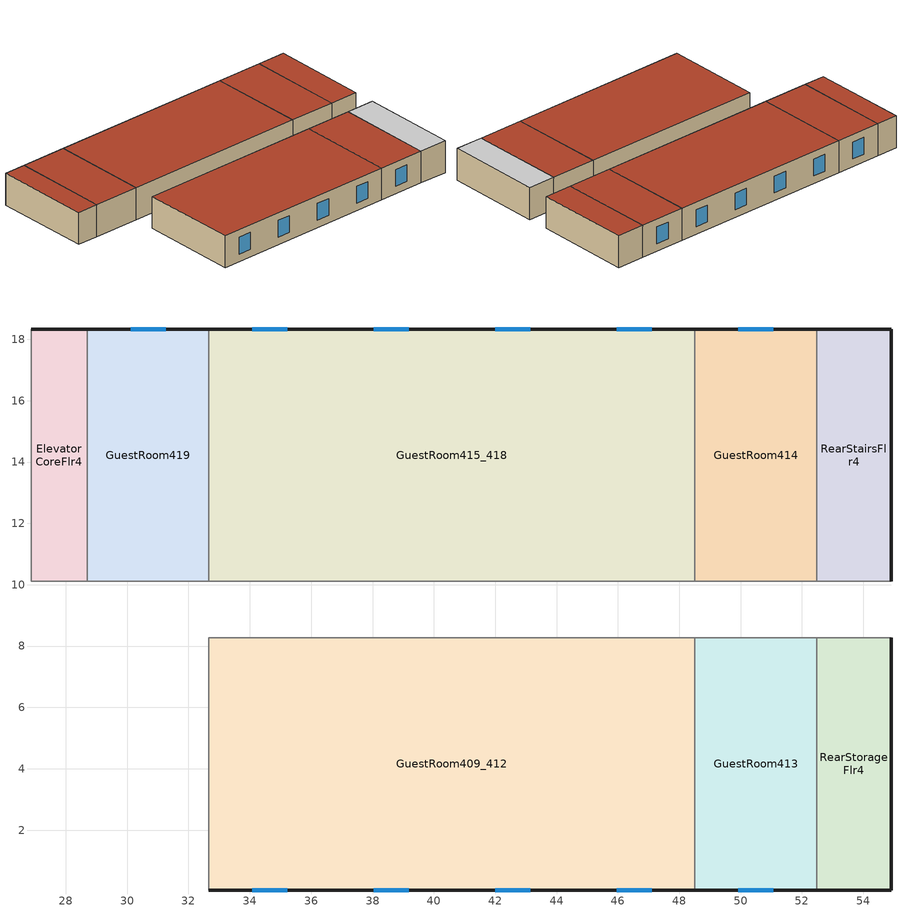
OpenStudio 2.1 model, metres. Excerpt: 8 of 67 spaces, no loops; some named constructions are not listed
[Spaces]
GuestRoom413
 floor to GuestRoom313: 52.47,8.28 52.47,0.05 48.51,0.05 48.51,8.28 z8.84
 wall outside: 48.51,0.05 52.47,0.05 z8.84:11.58
 wall to GuestRoom409_412: 48.51,8.28 48.51,0.05 z8.84:11.58
 wall to CorridorFlr4: 52.47,8.28 48.51,8.28 z8.84:11.58
 wall to RearStorageFlr4: 52.47,0.05 52.47,8.28 z8.84:11.58
 window (Window U-1.027602984 and Window SHGC 0.251): 49.92,0.05 51.06,0.05 z9.49:10.93
 roof outside: 52.47,0.05 52.47,8.28 48.51,8.28 48.51,0.05 z11.58
GuestRoom415_418
 floor to GuestRoom315_318: 48.51,18.34 48.51,10.11 32.66,10.11 32.66,18.34 z8.84
 wall outside: 48.51,18.34 32.66,18.34 z8.84:11.58
 wall to GuestRoom414: 48.51,10.11 48.51,18.34 z8.84:11.58
 wall to CorridorFlr4: 32.66,10.11 48.51,10.11 z8.84:11.58
 wall to GuestRoom419: 32.66,18.34 32.66,10.11 z8.84:11.58
 window (Window U-1.027602984 and Window SHGC 0.251): 35.21,18.34 34.07,18.34 / 39.17,18.34 38.04,18.34 / 47.1,18.34 45.96,18.34 / 43.14,18.34 42,18.34 z9.49:10.93
 roof outside: 48.51,10.11 48.51,18.34 32.66,18.34 32.66,10.11 z11.58
GuestRoom414
 floor to GuestRoom314: 52.47,18.34 52.47,10.11 48.51,10.11 48.51,18.34 z8.84
 wall outside: 52.47,18.34 48.51,18.34 z8.84:11.58
 wall to CorridorFlr4: 48.51,10.11 52.47,10.11 z8.84:11.58
 wall to RearStairsFlr4: 52.47,10.11 52.47,18.34 z8.84:11.58
 window (Window U-1.027602984 and Window SHGC 0.251): 51.06,18.34 49.92,18.34 z9.49:10.93
 roof outside: 52.47,10.11 52.47,18.34 48.51,18.34 48.51,10.11 z11.58
RearStairsFlr4
 floor to RearStairsFlr3: 54.91,18.34 54.91,10.11 52.47,10.11 52.47,18.34 z8.84
 wall outside: 54.91,10.11 54.91,18.34 52.47,18.34 z8.84:11.58
 wall to CorridorFlr4: 52.47,10.11 54.91,10.11 z8.84:11.58
 roof outside: 54.91,10.11 54.91,18.34 52.47,18.34 52.47,10.11 z11.58
GuestRoom409_412
 floor to GuestRoom309_312: 48.51,8.28 48.51,0.05 32.66,0.05 32.66,8.28 z8.84
 wall outside: 32.66,0.05 48.51,0.05 z8.84:11.58
 wall to CorridorFlr4: 48.51,8.28 32.66,8.28 z8.84:11.58
 wall to GuestRoom406_408: 32.66,8.28 32.66,0.05 z8.84:11.58
 window (Window U-1.027602984 and Window SHGC 0.251): 42,0.05 43.14,0.05 / 38.04,0.05 39.17,0.05 / 45.96,0.05 47.1,0.05 / 34.07,0.05 35.21,0.05 z9.49:10.93
 roof outside: 48.51,0.05 48.51,8.28 32.66,8.28 32.66,0.05 z11.58
RearStorageFlr4
 floor to RearStorageFlr3: 54.91,8.28 54.91,0.05 52.47,0.05 52.47,8.28 z8.84
 wall outside: 52.47,0.05 54.91,0.05 54.91,8.28 z8.84:11.58
 wall to CorridorFlr4: 54.91,8.28 52.47,8.28 z8.84:11.58
 ceiling adiabatic (Floor Adiabatic construction): 54.91,0.05 54.91,8.28 52.47,8.28 52.47,0.05 z11.58
GuestRoom419
 floor to GuestRoom319: 32.66,18.34 32.66,10.11 28.7,10.11 28.7,18.34 z8.84
 wall outside: 32.66,18.34 28.7,18.34 z8.84:11.58
 wall to ElevatorCoreFlr4: 28.7,18.34 28.7,10.11 z8.84:11.58
 wall to CorridorFlr4: 28.7,10.11 32.66,10.11 z8.84:11.58
 window (Window U-1.027602984 and Window SHGC 0.251): 31.25,18.34 30.11,18.34 z9.49:10.93
 roof outside: 32.66,10.11 32.66,18.34 28.7,18.34 28.7,10.11 z11.58
ElevatorCoreFlr4
 floor to ElevatorCoreFlr3: 28.7,18.34 28.7,10.11 26.87,10.11 26.87,18.34 z8.84
 wall outside: 28.7,18.34 26.87,18.34 z8.84:11.58
 wall to CorridorFlr4: 26.87,18.34 26.87,10.11 28.7,10.11 z8.84:11.58
 roof outside: 28.7,10.11 28.7,18.34 26.87,18.34 26.87,10.11 z11.58
[Schedule:Ruleset]
Name | Default Day Schedule | Summer Design Day Schedule | Winter Design Day Schedule
ALWAYS_OFF | ALWAYS_OFF day | ALWAYS_OFF day 1 | ALWAYS_OFF day 2
ALWAYS_OFF 1 | ALWAYS_OFF day 3 | ALWAYS_OFF day 4 | ALWAYS_OFF day 5
ALWAYS_OFF 2 | ALWAYS_OFF day 6 | ALWAYS_OFF day 7 | ALWAYS_OFF day 8
ALWAYS_OFF 3 | ALWAYS_OFF day 9 | ALWAYS_OFF day 10 | ALWAYS_OFF day 11
ALWAYS_OFF 4 | ALWAYS_OFF day 12 | ALWAYS_OFF day 13 | ALWAYS_OFF day 14
ALWAYS_OFF 5 | ALWAYS_OFF day 15 | ALWAYS_OFF day 16 | ALWAYS_OFF day 17
ALWAYS_OFF 6 | ALWAYS_OFF day 18 | ALWAYS_OFF day 19 | ALWAYS_OFF day 20
ALWAYS_OFF 7 | ALWAYS_OFF day 21 | ALWAYS_OFF day 22 | ALWAYS_OFF day 23
ALWAYS_OFF 8 | ALWAYS_OFF day 24 | ALWAYS_OFF day 25 | ALWAYS_OFF day 26
ALWAYS_OFF 9 | ALWAYS_OFF day 27 | ALWAYS_OFF day 28 | ALWAYS_OFF day 29
ALWAYS_OFF 10 | ALWAYS_OFF day 30 | ALWAYS_OFF day 31 | ALWAYS_OFF day 32
ALWAYS_OFF 11 | ALWAYS_OFF day 33 | ALWAYS_OFF day 34 | ALWAYS_OFF day 35
ALWAYS_OFF 12 | ALWAYS_OFF day 36 | ALWAYS_OFF day 37 | ALWAYS_OFF day 38
ALWAYS_OFF 13 | ALWAYS_OFF day 39 | ALWAYS_OFF day 40 | ALWAYS_OFF day 41
ALWAYS_OFF 14 | ALWAYS_OFF day 42 | ALWAYS_OFF day 43 | ALWAYS_OFF day 44
ALWAYS_OFF 15 | ALWAYS_OFF day 45 | ALWAYS_OFF day 46 | ALWAYS_OFF day 47
ALWAYS_OFF 16 | ALWAYS_OFF day 48 | ALWAYS_OFF day 49 | ALWAYS_OFF day 50
ALWAYS_OFF 17 | ALWAYS_OFF day 51 | ALWAYS_OFF day 52 | ALWAYS_OFF day 53
ALWAYS_OFF 18 | ALWAYS_OFF day 54 | ALWAYS_OFF day 55 | ALWAYS_OFF day 56
ALWAYS_OFF 19 | ALWAYS_OFF day 57 | ALWAYS_OFF day 58 | ALWAYS_OFF day 59
ALWAYS_OFF 20 | ALWAYS_OFF day 60 | ALWAYS_OFF day 61 | ALWAYS_OFF day 62
ALWAYS_OFF 21 | ALWAYS_OFF day 63 | ALWAYS_OFF day 64 | ALWAYS_OFF day 65
ALWAYS_OFF 22 | ALWAYS_OFF day 66 | ALWAYS_OFF day 67 | ALWAYS_OFF day 68
ALWAYS_OFF 23 | ALWAYS_OFF day 69 | ALWAYS_OFF day 70 | ALWAYS_OFF day 71
ALWAYS_OFF 24 | ALWAYS_OFF day 72 | ALWAYS_OFF day 73 | ALWAYS_OFF day 74
ALWAYS_OFF 25 | ALWAYS_OFF day 75 | ALWAYS_OFF day 76 | ALWAYS_OFF day 77
ALWAYS_OFF 26 | ALWAYS_OFF day 78 | ALWAYS_OFF day 79 | ALWAYS_OFF day 80
ALWAYS_OFF 27 | ALWAYS_OFF day 81 | ALWAYS_OFF day 82 | ALWAYS_OFF day 83
ALWAYS_OFF 28 | ALWAYS_OFF day 84 | ALWAYS_OFF day 85 | ALWAYS_OFF day 86
ALWAYS_OFF 29 | ALWAYS_OFF day 87 | ALWAYS_OFF day 88 | ALWAYS_OFF day 89
ALWAYS_OFF 30 | ALWAYS_OFF day 90 | ALWAYS_OFF day 91 | ALWAYS_OFF day 92
ALWAYS_OFF 31 | ALWAYS_OFF day 93 | ALWAYS_OFF day 94 | ALWAYS_OFF day 95
ALWAYS_OFF 32 | ALWAYS_OFF day 96 | ALWAYS_OFF day 97 | ALWAYS_OFF day 98
ALWAYS_OFF 33 | ALWAYS_OFF day 99 | ALWAYS_OFF day 100 | ALWAYS_OFF day 101
ALWAYS_OFF 34 | ALWAYS_OFF day 102 | ALWAYS_OFF day 103 | ALWAYS_OFF day 104
[Schedule:Day]
ALWAYS_OFF day; ALWAYS_OFF day 1; ALWAYS_OFF day 2; ALWAYS_OFF day 3; ALWAYS_OFF day 4; ALWAYS_OFF day 5; ALWAYS_OFF day 6; ALWAYS_OFF day 7; ALWAYS_OFF day 8; ALWAYS_OFF day 9; ALWAYS_OFF day 10; ALWAYS_OFF day 11; ALWAYS_OFF day 12; ALWAYS_OFF day 13; ALWAYS_OFF day 14; ALWAYS_OFF day 15; ALWAYS_OFF day 16; ALWAYS_OFF day 17; ALWAYS_OFF day 18; ALWAYS_OFF day 19; ALWAYS_OFF day 20; ALWAYS_OFF day 21; ALWAYS_OFF day 22; ALWAYS_OFF day 23; ALWAYS_OFF day 24; ALWAYS_OFF day 25; ALWAYS_OFF day 26; ALWAYS_OFF day 27; ALWAYS_OFF day 28; ALWAYS_OFF day 29; ALWAYS_OFF day 30; ALWAYS_OFF day 31; ALWAYS_OFF day 32; ALWAYS_OFF day 33; ALWAYS_OFF day 34; ALWAYS_OFF day 35; ALWAYS_OFF day 36; ALWAYS_OFF day 37; ALWAYS_OFF day 38; ALWAYS_OFF day 39; ALWAYS_OFF day 40; ALWAYS_OFF day 41; ALWAYS_OFF day 42; ALWAYS_OFF day 43; ALWAYS_OFF day 44; ALWAYS_OFF day 45; ALWAYS_OFF day 46; ALWAYS_OFF day 47; ALWAYS_OFF day 48; ALWAYS_OFF day 49; ALWAYS_OFF day 50; ALWAYS_OFF day 51; ALWAYS_OFF day 52; ALWAYS_OFF day 53; ALWAYS_OFF day 54; ALWAYS_OFF day 55; ALWAYS_OFF day 56; ALWAYS_OFF day 57; ALWAYS_OFF day 58; ALWAYS_OFF day 59; ALWAYS_OFF day 60; ALWAYS_OFF day 61; ALWAYS_OFF day 62; ALWAYS_OFF day 63; ALWAYS_OFF day 64; ALWAYS_OFF day 65; ALWAYS_OFF day 66; ALWAYS_OFF day 67; ALWAYS_OFF day 68; ALWAYS_OFF day 69; ALWAYS_OFF day 70; ALWAYS_OFF day 71; ALWAYS_OFF day 72; ALWAYS_OFF day 73; ALWAYS_OFF day 74; ALWAYS_OFF day 75; ALWAYS_OFF day 76; ALWAYS_OFF day 77; ALWAYS_OFF day 78; ALWAYS_OFF day 79; ALWAYS_OFF day 80; ALWAYS_OFF day 81; ALWAYS_OFF day 82; ALWAYS_OFF day 83; ALWAYS_OFF day 84; ALWAYS_OFF day 85; ALWAYS_OFF day 86; ALWAYS_OFF day 87; ALWAYS_OFF day 88; ALWAYS_OFF day 89; ALWAYS_OFF day 90; ALWAYS_OFF day 91; ALWAYS_OFF day 92; ALWAYS_OFF day 93; ALWAYS_OFF day 94; ALWAYS_OFF day 95; ALWAYS_OFF day 96; ALWAYS_OFF day 97; ALWAYS_OFF day 98; ALWAYS_OFF day 99; ALWAYS_OFF day 100; ALWAYS_OFF day 101; ALWAYS_OFF day 102; ALWAYS_OFF day 103; ALWAYS_OFF day 104: 24, 0, 0
[Curve:Exponent] Coefficient1 Constant=1; Coefficient2 Constant=0; Coefficient3 Constant=0; Minimum Value of x=0; Maximum Value of x=1
Fan On Off Power Curve; Fan On Off Power Curve 1; Fan On Off Power Curve 2; Fan On Off Power Curve 3; Fan On Off Power Curve 4; Fan On Off Power Curve 5; Fan On Off Power Curve 6; Fan On Off Power Curve 7; Fan On Off Power Curve 8; Fan On Off Power Curve 9; Fan On Off Power Curve 10; Fan On Off Power Curve 11; Fan On Off Power Curve 12; Fan On Off Power Curve 13; Fan On Off Power Curve 14; Fan On Off Power Curve 15; Fan On Off Power Curve 16; Fan On Off Power Curve 17; Fan On Off Power Curve 18; Fan On Off Power Curve 19; Fan On Off Power Curve 20; Fan On Off Power Curve 21; Fan On Off Power Curve 22; Fan On Off Power Curve 23; Fan On Off Power Curve 24; Fan On Off Power Curve 25; Fan On Off Power Curve 26; Fan On Off Power Curve 27; Fan On Off Power Curve 28; Fan On Off Power Curve 29; Fan On Off Power Curve 30; Fan On Off Power Curve 31; Fan On Off Power Curve 32; Fan On Off Power Curve 33; Fan On Off Power Curve 34
[Curve:Cubic] Coefficient1 Constant=1; Coefficient2 x=0; Coefficient3 x**2=0; Coefficient4 x**3=0
Name | Minimum Value of x | Maximum Value of x
Fan On Off Efficiency Curve; Fan On Off Efficiency Curve 1; Fan On Off Efficiency Curve 2; Fan On Off Efficiency Curve 3; Fan On Off Efficiency Curve 4; Fan On Off Efficiency Curve 5; Fan On Off Efficiency Curve 6; Fan On Off Efficiency Curve 7; Fan On Off Efficiency Curve 8; Fan On Off Efficiency Curve 9; Fan On Off Efficiency Curve 10; Fan On Off Efficiency Curve 11; Fan On Off Efficiency Curve 12; Fan On Off Efficiency Curve 13; Fan On Off Efficiency Curve 14; Fan On Off Efficiency Curve 15; Fan On Off Efficiency Curve 16; Fan On Off Efficiency Curve 17; Fan On Off Efficiency Curve 18; Fan On Off Efficiency Curve 19; Fan On Off Efficiency Curve 20; Fan On Off Efficiency Curve 21; Fan On Off Efficiency Curve 22; Fan On Off Efficiency Curve 23; Fan On Off Efficiency Curve 24; Fan On Off Efficiency Curve 25; Fan On Off Efficiency Curve 26; Fan On Off Efficiency Curve 27; Fan On Off Efficiency Curve 28; Fan On Off Efficiency Curve 29; Fan On Off Efficiency Curve 30; Fan On Off Efficiency Curve 31; Fan On Off Efficiency Curve 32; Fan On Off Efficiency Curve 33; Fan On Off Efficiency Curve 34 | 0 | 1
DOE Ref DX Clg Coil Cool-CAP-fFlow 8; DOE Ref DX Clg Coil Cool-EIR-fFlow 8; DOE Ref DX Clg Coil Cool-CAP-fFlow 9; DOE Ref DX Clg Coil Cool-EIR-fFlow 9; DOE Ref DX Clg Coil Cool-CAP-fFlow 10; DOE Ref DX Clg Coil Cool-EIR-fFlow 10; DOE Ref DX Clg Coil Cool-CAP-fFlow 11; DOE Ref DX Clg Coil Cool-EIR-fFlow 11; DOE Ref DX Clg Coil Cool-CAP-fFlow 12; DOE Ref DX Clg Coil Cool-EIR-fFlow 12; DOE Ref DX Clg Coil Cool-CAP-fFlow 13; DOE Ref DX Clg Coil Cool-EIR-fFlow 13; DOE Ref DX Clg Coil Cool-CAP-fFlow 14; DOE Ref DX Clg Coil Cool-EIR-fFlow 14; DOE Ref DX Clg Coil Cool-CAP-fFlow 15; DOE Ref DX Clg Coil Cool-EIR-fFlow 15; DOE Ref DX Clg Coil Cool-CAP-fFlow 16; DOE Ref DX Clg Coil Cool-EIR-fFlow 16; DOE Ref DX Clg Coil Cool-CAP-fFlow 17; DOE Ref DX Clg Coil Cool-EIR-fFlow 17; DOE Ref DX Clg Coil Cool-CAP-fFlow 18; DOE Ref DX Clg Coil Cool-EIR-fFlow 18; DOE Ref DX Clg Coil Cool-CAP-fFlow 19; DOE Ref DX Clg Coil Cool-EIR-fFlow 19; DOE Ref DX Clg Coil Cool-CAP-fFlow 20; DOE Ref DX Clg Coil Cool-EIR-fFlow 20; DOE Ref DX Clg Coil Cool-CAP-fFlow 21; DOE Ref DX Clg Coil Cool-EIR-fFlow 21; DOE Ref DX Clg Coil Cool-CAP-fFlow 22; DOE Ref DX Clg Coil Cool-EIR-fFlow 22; DOE Ref DX Clg Coil Cool-CAP-fFlow 23; DOE Ref DX Clg Coil Cool-EIR-fFlow 23; DOE Ref DX Clg Coil Cool-CAP-fFlow 24; DOE Ref DX Clg Coil Cool-EIR-fFlow 24; DOE Ref DX Clg Coil Cool-CAP-fFlow 25; DOE Ref DX Clg Coil Cool-EIR-fFlow 25; DOE Ref DX Clg Coil Cool-CAP-fFlow 26; DOE Ref DX Clg Coil Cool-EIR-fFlow 26; DOE Ref DX Clg Coil Cool-CAP-fFlow 27; DOE Ref DX Clg Coil Cool-EIR-fFlow 27; DOE Ref DX Clg Coil Cool-CAP-fFlow 28; DOE Ref DX Clg Coil Cool-EIR-fFlow 28; DOE Ref DX Clg Coil Cool-CAP-fFlow 29; DOE Ref DX Clg Coil Cool-EIR-fFlow 29; DOE Ref DX Clg Coil Cool-CAP-fFlow 30; DOE Ref DX Clg Coil Cool-EIR-fFlow 30; DOE Ref DX Clg Coil Cool-CAP-fFlow 31; DOE Ref DX Clg Coil Cool-EIR-fFlow 31; DOE Ref DX Clg Coil Cool-CAP-fFlow 32; DOE Ref DX Clg Coil Cool-EIR-fFlow 32; DOE Ref DX Clg Coil Cool-CAP-fFlow 33; DOE Ref DX Clg Coil Cool-EIR-fFlow 33; DOE Ref DX Clg Coil Cool-CAP-fFlow 34; DOE Ref DX Clg Coil Cool-EIR-fFlow 34; DOE Ref DX Clg Coil Cool-CAP-fFlow 35; DOE Ref DX Clg Coil Cool-EIR-fFlow 35; DOE Ref DX Clg Coil Cool-CAP-fFlow 36; DOE Ref DX Clg Coil Cool-EIR-fFlow 36; DOE Ref DX Clg Coil Cool-CAP-fFlow 37; DOE Ref DX Clg Coil Cool-EIR-fFlow 37; DOE Ref DX Clg Coil Cool-CAP-fFlow 38; DOE Ref DX Clg Coil Cool-EIR-fFlow 38; DOE Ref DX Clg Coil Cool-CAP-fFlow 39; DOE Ref DX Clg Coil Cool-EIR-fFlow 39; DOE Ref DX Clg Coil Cool-CAP-fFlow 40; DOE Ref DX Clg Coil Cool-EIR-fFlow 40; DOE Ref DX Clg Coil Cool-CAP-fFlow 41; DOE Ref DX Clg Coil Cool-EIR-fFlow 41; DOE Ref DX Clg Coil Cool-CAP-fFlow 42; DOE Ref DX Clg Coil Cool-EIR-fFlow 42 | -100 | 100
[Curve:Biquadratic] Minimum Value of x=-100; Maximum Value of x=100; Minimum Value of y=-100; Maximum Value of y=100
Name | Coefficient1 Constant | Coefficient2 x | Coefficient3 x**2 | Coefficient4 y | Coefficient5 y**2 | Coefficient6 x*y
DOE Ref DX Clg Coil Cool-Cap-fT 8; DOE Ref DX Clg Coil Cool-Cap-fT 9; DOE Ref DX Clg Coil Cool-Cap-fT 10; DOE Ref DX Clg Coil Cool-Cap-fT 11; DOE Ref DX Clg Coil Cool-Cap-fT 12; DOE Ref DX Clg Coil Cool-Cap-fT 13; DOE Ref DX Clg Coil Cool-Cap-fT 14; DOE Ref DX Clg Coil Cool-Cap-fT 15; DOE Ref DX Clg Coil Cool-Cap-fT 16; DOE Ref DX Clg Coil Cool-Cap-fT 17; DOE Ref DX Clg Coil Cool-Cap-fT 18; DOE Ref DX Clg Coil Cool-Cap-fT 19; DOE Ref DX Clg Coil Cool-Cap-fT 20; DOE Ref DX Clg Coil Cool-Cap-fT 21; DOE Ref DX Clg Coil Cool-Cap-fT 22; DOE Ref DX Clg Coil Cool-Cap-fT 23; DOE Ref DX Clg Coil Cool-Cap-fT 24; DOE Ref DX Clg Coil Cool-Cap-fT 25; DOE Ref DX Clg Coil Cool-Cap-fT 26; DOE Ref DX Clg Coil Cool-Cap-fT 27; DOE Ref DX Clg Coil Cool-Cap-fT 28; DOE Ref DX Clg Coil Cool-Cap-fT 29; DOE Ref DX Clg Coil Cool-Cap-fT 30; DOE Ref DX Clg Coil Cool-Cap-fT 31; DOE Ref DX Clg Coil Cool-Cap-fT 32; DOE Ref DX Clg Coil Cool-Cap-fT 33; DOE Ref DX Clg Coil Cool-Cap-fT 34; DOE Ref DX Clg Coil Cool-Cap-fT 35; DOE Ref DX Clg Coil Cool-Cap-fT 36; DOE Ref DX Clg Coil Cool-Cap-fT 37; DOE Ref DX Clg Coil Cool-Cap-fT 38; DOE Ref DX Clg Coil Cool-Cap-fT 39; DOE Ref DX Clg Coil Cool-Cap-fT 40; DOE Ref DX Clg Coil Cool-Cap-fT 41; DOE Ref DX Clg Coil Cool-Cap-fT 42 | 0.971212 | -0.0152755 | 0.00144345 | -0.00039321 | -6.8364e-06 | -0.000290596
DOE Ref DX Clg Coil Cool-EIR-fT 8; DOE Ref DX Clg Coil Cool-EIR-fT 9; DOE Ref DX Clg Coil Cool-EIR-fT 10; DOE Ref DX Clg Coil Cool-EIR-fT 11; DOE Ref DX Clg Coil Cool-EIR-fT 12; DOE Ref DX Clg Coil Cool-EIR-fT 13; DOE Ref DX Clg Coil Cool-EIR-fT 14; DOE Ref DX Clg Coil Cool-EIR-fT 15; DOE Ref DX Clg Coil Cool-EIR-fT 16; DOE Ref DX Clg Coil Cool-EIR-fT 17; DOE Ref DX Clg Coil Cool-EIR-fT 18; DOE Ref DX Clg Coil Cool-EIR-fT 19; DOE Ref DX Clg Coil Cool-EIR-fT 20; DOE Ref DX Clg Coil Cool-EIR-fT 21; DOE Ref DX Clg Coil Cool-EIR-fT 22; DOE Ref DX Clg Coil Cool-EIR-fT 23; DOE Ref DX Clg Coil Cool-EIR-fT 24; DOE Ref DX Clg Coil Cool-EIR-fT 25; DOE Ref DX Clg Coil Cool-EIR-fT 26; DOE Ref DX Clg Coil Cool-EIR-fT 27; DOE Ref DX Clg Coil Cool-EIR-fT 28; DOE Ref DX Clg Coil Cool-EIR-fT 29; DOE Ref DX Clg Coil Cool-EIR-fT 30; DOE Ref DX Clg Coil Cool-EIR-fT 31; DOE Ref DX Clg Coil Cool-EIR-fT 32; DOE Ref DX Clg Coil Cool-EIR-fT 33; DOE Ref DX Clg Coil Cool-EIR-fT 34; DOE Ref DX Clg Coil Cool-EIR-fT 35; DOE Ref DX Clg Coil Cool-EIR-fT 36; DOE Ref DX Clg Coil Cool-EIR-fT 37; DOE Ref DX Clg Coil Cool-EIR-fT 38; DOE Ref DX Clg Coil Cool-EIR-fT 39; DOE Ref DX Clg Coil Cool-EIR-fT 40; DOE Ref DX Clg Coil Cool-EIR-fT 41; DOE Ref DX Clg Coil Cool-EIR-fT 42 | 0.286871 | 0.0239022 | -0.000810648 | 0.0134585 | 0.000338936 | -0.000487004
[Curve:Quadratic] Coefficient1 Constant=0.909496; Coefficient2 x=0.0986477; Coefficient3 x**2=-0.00819488; Minimum Value of x=0; Maximum Value of x=1
DOE Ref DX Clg Coil Cool-PLF-fPLR 8; DOE Ref DX Clg Coil Cool-PLF-fPLR 9; DOE Ref DX Clg Coil Cool-PLF-fPLR 10; DOE Ref DX Clg Coil Cool-PLF-fPLR 11; DOE Ref DX Clg Coil Cool-PLF-fPLR 12; DOE Ref DX Clg Coil Cool-PLF-fPLR 13; DOE Ref DX Clg Coil Cool-PLF-fPLR 14; DOE Ref DX Clg Coil Cool-PLF-fPLR 15; DOE Ref DX Clg Coil Cool-PLF-fPLR 16; DOE Ref DX Clg Coil Cool-PLF-fPLR 17; DOE Ref DX Clg Coil Cool-PLF-fPLR 18; DOE Ref DX Clg Coil Cool-PLF-fPLR 19; DOE Ref DX Clg Coil Cool-PLF-fPLR 20; DOE Ref DX Clg Coil Cool-PLF-fPLR 21; DOE Ref DX Clg Coil Cool-PLF-fPLR 22; DOE Ref DX Clg Coil Cool-PLF-fPLR 23; DOE Ref DX Clg Coil Cool-PLF-fPLR 24; DOE Ref DX Clg Coil Cool-PLF-fPLR 25; DOE Ref DX Clg Coil Cool-PLF-fPLR 26; DOE Ref DX Clg Coil Cool-PLF-fPLR 27; DOE Ref DX Clg Coil Cool-PLF-fPLR 28; DOE Ref DX Clg Coil Cool-PLF-fPLR 29; DOE Ref DX Clg Coil Cool-PLF-fPLR 30; DOE Ref DX Clg Coil Cool-PLF-fPLR 31; DOE Ref DX Clg Coil Cool-PLF-fPLR 32; DOE Ref DX Clg Coil Cool-PLF-fPLR 33; DOE Ref DX Clg Coil Cool-PLF-fPLR 34; DOE Ref DX Clg Coil Cool-PLF-fPLR 35; DOE Ref DX Clg Coil Cool-PLF-fPLR 36; DOE Ref DX Clg Coil Cool-PLF-fPLR 37; DOE Ref DX Clg Coil Cool-PLF-fPLR 38; DOE Ref DX Clg Coil Cool-PLF-fPLR 39; DOE Ref DX Clg Coil Cool-PLF-fPLR 40; DOE Ref DX Clg Coil Cool-PLF-fPLR 41; DOE Ref DX Clg Coil Cool-PLF-fPLR 42
